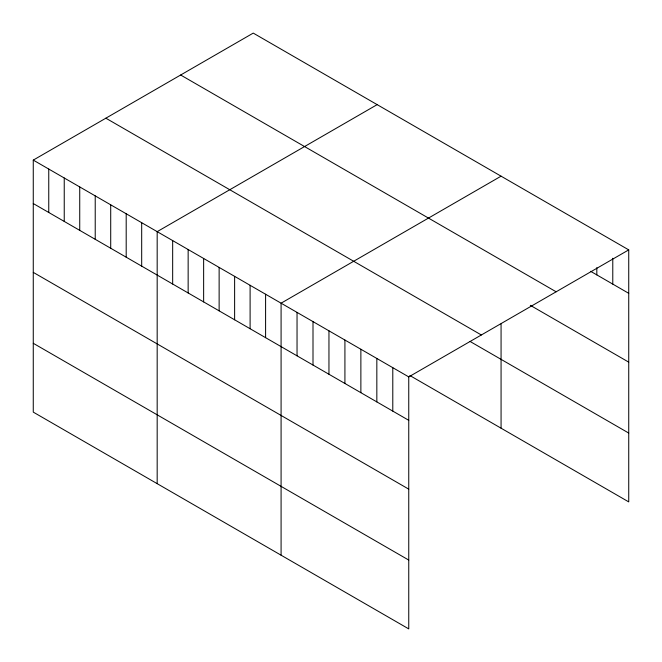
<?xml version="1.0" encoding="UTF-8"?>
<svg xmlns="http://www.w3.org/2000/svg" width="662" height="662" viewBox="0 0 662 662"><rect width="100%" height="100%" fill="white"/><g stroke="black" fill="none" stroke-linecap="round" stroke-linejoin="round"><path stroke-width="0.99" d="M33.266 160.105L408.752 376.893L408.752 628.9L33.266 412.12L33.266 160.105L253.248 33.1L628.735 249.88L628.735 501.895L409.861 375.528M377.158 104.637L157.175 231.65L157.175 483.657M501.068 176.175L281.085 303.188L281.085 555.195M408.752 376.893L628.735 249.88M590.612 271.304L628.735 293.316M180.66 75.013L556.138 291.793M530.328 305.331L628.735 362.147M105.862 118.192L481.34 334.98M470.094 341.468L628.735 433.064M33.266 203.54L408.752 420.329M33.266 272.372L408.752 489.152M33.266 343.288L408.752 560.069M612.78 258.254L612.78 284.106M596.818 267.655L596.818 274.887M501.068 323.9L501.068 428.182M392.789 367.675L392.789 411.11M376.835 358.465L376.835 401.9M360.873 349.255L360.873 392.69M344.919 340.036L344.919 383.472M328.956 330.826L328.956 374.262M313.002 321.616L313.002 365.043M297.039 312.398L297.039 355.833M265.594 294.242L265.594 337.678M250.104 285.297L250.104 328.733M234.621 276.36L234.621 319.796M219.13 267.415L219.13 310.85M203.639 258.478L203.639 301.905M188.149 249.533L188.149 292.968M172.666 240.587L172.666 284.023M141.685 222.705L141.685 266.141M126.194 213.76L126.194 257.195M110.711 204.823L110.711 248.258M95.22 195.878L95.22 239.313M79.73 186.932L79.73 230.368M64.239 177.995L64.239 221.431M48.756 169.05L48.756 212.485"/></g></svg>
